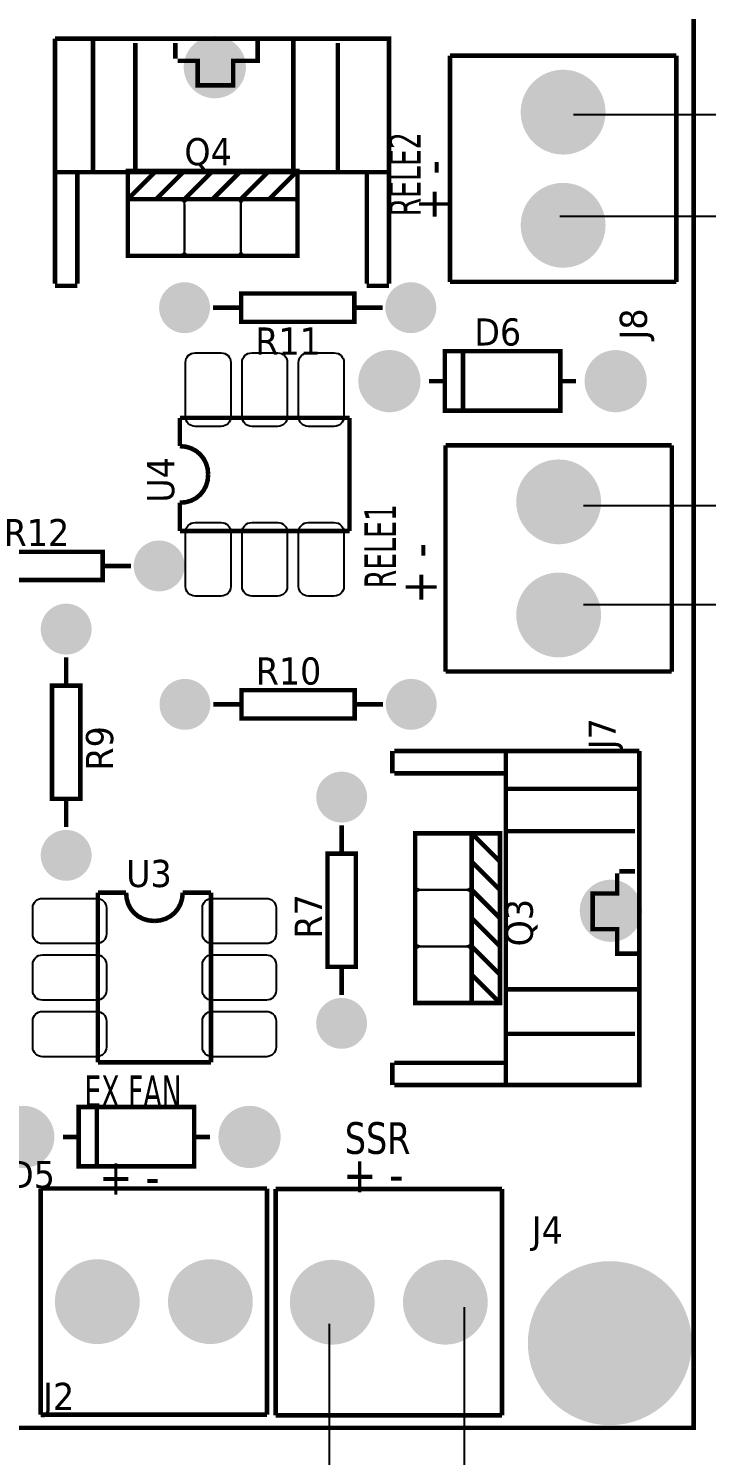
# Model space of a CAD drawing. Header units: millimetres. Extents: x 123.5 to 144.3, y 105.4 to 121.6.
# Drawn here: x 131.907 to 133.705, y 109.241 to 113.025 of the extents above; entities that cross this region are included whole.
import ezdxf

# ---------------------------------------------------------------- set-up
doc = ezdxf.new("R2010")
doc.units = ezdxf.units.MM
doc.layers.add('DESC', color=250, linetype='Continuous')
doc.layers.add('WIRES', color=7, linetype='Continuous')
doc.styles.get("Standard").update_dxf_attribs({"font": 'tahoma.ttf'})

# ---------------------------------------------------------------- blocks, each defined once
blk = doc.blocks.new('EPAD')
at = {"const_width": 0.5}
blk.add_lwpolyline([(-0.25, 0, 1), (0.25, 0, 1)], format="xyb", close=True, dxfattribs=at)
blk = doc.blocks.new('TarIncu')
at = {"const_width": 0.008}
for points in [[(128.0244, 112.5934), (132.4049, 112.5934), (132.4049, 116.2458), (128.0244, 116.2458), (128.0244, 112.5934)], [(128.0244, 112.5934), (132.4049, 112.5934), (132.4049, 116.2458), (128.0244, 116.2458), (128.0244, 112.5934)], [(128.0244, 112.5934), (132.4049, 112.5934), (132.4049, 116.2458), (128.0244, 116.2458), (128.0244, 112.5934)], [(131.2758, 115.0494), (131.2758, 114.6164)], [(131.2758, 115.0494), (131.8663, 115.0494), (131.8663, 114.6164)], [(131.2758, 115.0494), (131.2758, 114.6164)], [(131.2758, 115.0494), (131.8663, 115.0494), (131.8663, 114.6164)], [(131.2758, 115.0494), (131.2758, 114.6164)], [(131.2758, 115.0494), (131.8663, 115.0494), (131.8663, 114.6164)], [(131.3427, 115.0455), (131.3427, 114.8172)], [(131.3427, 115.0455), (131.3427, 114.8172)], [(131.3427, 115.0455), (131.3427, 114.8172)], [(131.4175, 115.0416), (131.4175, 114.8132)], [(131.4175, 115.0416), (131.4175, 114.8132)], [(131.4175, 115.0416), (131.4175, 114.8132)], [(131.4884, 115.0416), (131.4884, 115.014)], [(131.4884, 115.0416), (131.4884, 115.014)], [(131.4884, 115.0416), (131.4884, 115.014)], [(131.634, 115.0061), (131.634, 115.0455)], [(131.634, 115.0061), (131.634, 115.0455)], [(131.634, 115.0061), (131.634, 115.0455)], [(131.697, 115.0455), (131.697, 114.8132)], [(131.697, 115.0455), (131.697, 114.8132)], [(131.697, 115.0455), (131.697, 114.8132)], [(131.7758, 115.0416), (131.7758, 114.8132)], [(131.7758, 115.0416), (131.7758, 114.8132)], [(131.7758, 115.0416), (131.7758, 114.8132)], [(131.974, 115.0194), (132.374, 115.0194)], [(131.974, 114.6194), (131.974, 115.0194)], [(131.974, 115.0194), (132.374, 115.0194)], [(131.974, 114.6194), (131.974, 115.0194)], [(131.974, 115.0194), (132.374, 115.0194)], [(131.974, 114.6194), (131.974, 115.0194)], [(132.374, 114.6194), (132.374, 115.0194)], [(132.374, 114.6194), (132.374, 115.0194)], [(132.374, 114.6194), (132.374, 115.0194)], [(131.4923, 115.0101), (131.5277, 115.0101), (131.5277, 114.9668), (131.5907, 114.9668), (131.5907, 115.0061), (131.5907, 115.0101), (131.634, 115.0101)], [(131.4923, 115.0101), (131.5277, 115.0101), (131.5277, 114.9668), (131.5907, 114.9668), (131.5907, 115.0061), (131.5907, 115.0101), (131.634, 115.0101)], [(131.4923, 115.0101), (131.5277, 115.0101), (131.5277, 114.9668), (131.5907, 114.9668), (131.5907, 115.0061), (131.5907, 115.0101), (131.634, 115.0101)], [(131.2758, 114.8132), (131.8624, 114.8132)], [(131.2758, 114.8132), (131.8624, 114.8132)], [(131.2758, 114.8132), (131.8624, 114.8132)], [(131.3151, 114.6164), (131.3151, 114.8132)], [(131.3151, 114.6164), (131.3151, 114.8132)], [(131.3151, 114.6164), (131.3151, 114.8132)], [(131.4043, 114.7655), (131.4043, 114.8155), (131.7043, 114.8155), (131.7043, 114.7655)], [(131.4043, 114.7655), (131.4543, 114.8155)], [(131.4043, 114.7655), (131.4043, 114.8155), (131.7043, 114.8155), (131.7043, 114.7655)], [(131.4043, 114.7655), (131.4543, 114.8155)], [(131.4043, 114.7655), (131.4043, 114.8155), (131.7043, 114.8155), (131.7043, 114.7655)], [(131.4043, 114.7655), (131.4543, 114.8155)], [(131.4543, 114.7655), (131.5043, 114.8155)], [(131.4543, 114.7655), (131.5043, 114.8155)], [(131.4543, 114.7655), (131.5043, 114.8155)], [(131.5043, 114.7655), (131.5543, 114.8155)], [(131.5043, 114.7655), (131.5543, 114.8155)], [(131.5043, 114.7655), (131.5543, 114.8155)], [(131.5543, 114.7655), (131.6043, 114.8155)], [(131.5543, 114.7655), (131.6043, 114.8155)], [(131.5543, 114.7655), (131.6043, 114.8155)], [(131.6043, 114.7655), (131.6543, 114.8155)], [(131.6043, 114.7655), (131.6543, 114.8155)], [(131.6043, 114.7655), (131.6543, 114.8155)], [(131.6543, 114.7655), (131.7043, 114.8155)], [(131.6543, 114.7655), (131.7043, 114.8155)], [(131.6543, 114.7655), (131.7043, 114.8155)], [(131.8269, 114.6164), (131.8269, 114.8132)], [(131.8269, 114.6164), (131.8269, 114.8132)], [(131.8269, 114.6164), (131.8269, 114.8132)], [(131.4043, 114.6655), (131.7043, 114.6655), (131.7043, 114.7655), (131.4043, 114.7655), (131.4043, 114.6655)], [(131.4043, 114.6655), (131.7043, 114.6655), (131.7043, 114.7655), (131.4043, 114.7655), (131.4043, 114.6655)], [(131.4043, 114.6655), (131.7043, 114.6655), (131.7043, 114.7655), (131.4043, 114.7655), (131.4043, 114.6655)], [(131.2758, 114.6124), (131.3151, 114.6124)], [(131.2758, 114.6124), (131.3151, 114.6124)], [(131.2758, 114.6124), (131.3151, 114.6124)], [(131.8269, 114.6124), (131.8663, 114.6124)], [(131.8269, 114.6124), (131.8663, 114.6124)], [(131.8269, 114.6124), (131.8663, 114.6124)], [(131.974, 114.6194), (132.374, 114.6194)], [(131.974, 114.6194), (132.374, 114.6194)], [(131.974, 114.6194), (132.374, 114.6194)], [(131.6047, 114.5487), (131.8047, 114.5487), (131.8047, 114.5987), (131.6047, 114.5987), (131.6047, 114.5487)], [(131.6047, 114.5487), (131.8047, 114.5487), (131.8047, 114.5987), (131.6047, 114.5987), (131.6047, 114.5487)], [(131.6047, 114.5487), (131.8047, 114.5487), (131.8047, 114.5987), (131.6047, 114.5987), (131.6047, 114.5487)], [(131.6047, 114.5737), (131.5547, 114.5737)], [(131.6047, 114.5737), (131.5547, 114.5737)], [(131.6047, 114.5737), (131.5547, 114.5737)], [(131.8547, 114.5737), (131.8047, 114.5737)], [(131.8547, 114.5737), (131.8047, 114.5737)], [(131.8547, 114.5737), (131.8047, 114.5737)], [(131.9649, 114.3918), (132.1689, 114.3918), (132.1689, 114.4968), (131.9649, 114.4968), (131.9649, 114.3918)], [(131.9649, 114.3918), (132.1689, 114.3918), (132.1689, 114.4968), (131.9649, 114.4968), (131.9649, 114.3918)], [(131.9649, 114.3918), (132.1689, 114.3918), (132.1689, 114.4968), (131.9649, 114.4968), (131.9649, 114.3918)], [(131.9969, 114.4958), (131.9969, 114.3928)], [(131.9969, 114.4958), (131.9969, 114.3928)], [(131.9969, 114.4958), (131.9969, 114.3928)], [(131.9369, 114.4438), (131.9649, 114.4438)], [(131.9369, 114.4438), (131.9649, 114.4438)], [(131.9369, 114.4438), (131.9649, 114.4438)], [(132.1689, 114.4438), (132.1969, 114.4438)], [(132.1689, 114.4438), (132.1969, 114.4438)], [(132.1689, 114.4438), (132.1969, 114.4438)], [(131.4964, 114.3289), (131.4964, 114.3789)], [(131.4964, 114.3789), (131.7964, 114.3789)], [(131.4964, 114.3289), (131.4964, 114.3789)], [(131.4964, 114.3789), (131.7964, 114.3789)], [(131.4964, 114.3289), (131.4964, 114.3789)], [(131.4964, 114.3789), (131.7964, 114.3789)], [(131.7964, 114.1789), (131.7964, 114.3789)], [(131.7964, 114.1789), (131.7964, 114.3789)], [(131.7964, 114.1789), (131.7964, 114.3789)], [(131.9661, 114.3304), (132.3661, 114.3304)], [(131.9661, 113.9304), (131.9661, 114.3304)], [(131.9661, 114.3304), (132.3661, 114.3304)], [(131.9661, 113.9304), (131.9661, 114.3304)], [(131.9661, 114.3304), (132.3661, 114.3304)], [(131.9661, 113.9304), (131.9661, 114.3304)], [(132.3661, 113.9304), (132.3661, 114.3304)], [(132.3661, 113.9304), (132.3661, 114.3304)], [(132.3661, 113.9304), (132.3661, 114.3304)], [(131.5464, 114.2789), (131.5455, 114.2891), (131.5427, 114.2985), (131.5382, 114.307), (131.5323, 114.3144), (131.525, 114.3204), (131.5165, 114.325), (131.5069, 114.3279), (131.4964, 114.3289)], [(131.5464, 114.2789), (131.5455, 114.2891), (131.5427, 114.2985), (131.5382, 114.307), (131.5323, 114.3144), (131.525, 114.3204), (131.5165, 114.325), (131.5069, 114.3279), (131.4964, 114.3289)], [(131.5464, 114.2789), (131.5455, 114.2891), (131.5427, 114.2985), (131.5382, 114.307), (131.5323, 114.3144), (131.525, 114.3204), (131.5165, 114.325), (131.5069, 114.3279), (131.4964, 114.3289)], [(131.5464, 114.2789), (131.5455, 114.2684), (131.5427, 114.2588), (131.5382, 114.2503), (131.5323, 114.243), (131.525, 114.237), (131.5165, 114.2326), (131.5069, 114.2298), (131.4964, 114.2289)], [(131.5464, 114.2789), (131.5455, 114.2684), (131.5427, 114.2588), (131.5382, 114.2503), (131.5323, 114.243), (131.525, 114.237), (131.5165, 114.2326), (131.5069, 114.2298), (131.4964, 114.2289)], [(131.5464, 114.2789), (131.5455, 114.2684), (131.5427, 114.2588), (131.5382, 114.2503), (131.5323, 114.243), (131.525, 114.237), (131.5165, 114.2326), (131.5069, 114.2298), (131.4964, 114.2289)], [(131.4964, 114.1789), (131.4964, 114.2289)], [(131.4964, 114.1789), (131.4964, 114.2289)], [(131.4964, 114.1789), (131.4964, 114.2289)], [(131.4964, 114.1789), (131.7964, 114.1789)], [(131.4964, 114.1789), (131.7964, 114.1789)], [(131.4964, 114.1789), (131.7964, 114.1789)], [(131.1598, 114.0921), (131.3598, 114.0921), (131.3598, 114.1421), (131.1598, 114.1421), (131.1598, 114.0921)], [(131.1598, 114.0921), (131.3598, 114.0921), (131.3598, 114.1421), (131.1598, 114.1421), (131.1598, 114.0921)], [(131.1598, 114.0921), (131.3598, 114.0921), (131.3598, 114.1421), (131.1598, 114.1421), (131.1598, 114.0921)], [(131.3598, 114.1171), (131.4098, 114.1171)], [(131.3598, 114.1171), (131.4098, 114.1171)], [(131.3598, 114.1171), (131.4098, 114.1171)], [(131.2954, 113.9554), (131.2954, 113.9054)], [(131.2954, 113.9554), (131.2954, 113.9054)], [(131.2954, 113.9554), (131.2954, 113.9054)], [(131.9661, 113.9304), (132.3661, 113.9304)], [(131.9661, 113.9304), (132.3661, 113.9304)], [(131.9661, 113.9304), (132.3661, 113.9304)], [(131.2704, 113.7054), (131.3204, 113.7054), (131.3204, 113.9054), (131.2704, 113.9054), (131.2704, 113.7054)], [(131.2704, 113.7054), (131.3204, 113.7054), (131.3204, 113.9054), (131.2704, 113.9054), (131.2704, 113.7054)], [(131.2704, 113.7054), (131.3204, 113.7054), (131.3204, 113.9054), (131.2704, 113.9054), (131.2704, 113.7054)], [(131.6054, 113.8474), (131.8054, 113.8474), (131.8054, 113.8974), (131.6054, 113.8974), (131.6054, 113.8474)], [(131.6054, 113.8474), (131.8054, 113.8474), (131.8054, 113.8974), (131.6054, 113.8974), (131.6054, 113.8474)], [(131.6054, 113.8474), (131.8054, 113.8474), (131.8054, 113.8974), (131.6054, 113.8974), (131.6054, 113.8474)], [(131.5554, 113.8724), (131.6054, 113.8724)], [(131.5554, 113.8724), (131.6054, 113.8724)], [(131.5554, 113.8724), (131.6054, 113.8724)], [(131.8054, 113.8724), (131.8554, 113.8724)], [(131.8054, 113.8724), (131.8554, 113.8724)], [(131.8054, 113.8724), (131.8554, 113.8724)], [(131.8719, 113.7899), (131.8719, 113.7505)], [(131.8719, 113.7899), (131.8719, 113.7505)], [(131.8719, 113.7899), (131.8719, 113.7505)], [(132.3089, 113.7899), (131.8758, 113.7899)], [(132.3089, 113.7899), (132.3089, 113.1993), (131.8758, 113.1993)], [(132.3089, 113.7899), (131.8758, 113.7899)], [(132.3089, 113.7899), (132.3089, 113.1993), (131.8758, 113.1993)], [(132.3089, 113.7899), (131.8758, 113.7899)], [(132.3089, 113.7899), (132.3089, 113.1993), (131.8758, 113.1993)], [(132.0726, 113.7899), (132.0726, 113.2033)], [(132.0726, 113.7899), (132.0726, 113.2033)], [(132.0726, 113.7899), (132.0726, 113.2033)], [(131.8758, 113.7505), (132.0726, 113.7505)], [(131.8758, 113.7505), (132.0726, 113.7505)], [(131.8758, 113.7505), (132.0726, 113.7505)], [(131.2954, 113.7054), (131.2954, 113.6554)], [(131.2954, 113.7054), (131.2954, 113.6554)], [(131.2954, 113.7054), (131.2954, 113.6554)], [(132.3049, 113.723), (132.0766, 113.723)], [(132.3049, 113.723), (132.0766, 113.723)], [(132.3049, 113.723), (132.0766, 113.723)], [(131.7824, 113.6084), (131.7824, 113.6584)], [(131.7824, 113.6084), (131.7824, 113.6584)], [(131.7824, 113.6084), (131.7824, 113.6584)], [(132.301, 113.6482), (132.0726, 113.6482)], [(132.301, 113.6482), (132.0726, 113.6482)], [(132.301, 113.6482), (132.0726, 113.6482)], [(131.9124, 113.3444), (132.0124, 113.3444), (132.0124, 113.6444), (131.9124, 113.6444), (131.9124, 113.3444)], [(131.9124, 113.3444), (132.0124, 113.3444), (132.0124, 113.6444), (131.9124, 113.6444), (131.9124, 113.3444)], [(131.9124, 113.3444), (132.0124, 113.3444), (132.0124, 113.6444), (131.9124, 113.6444), (131.9124, 113.3444)], [(132.0124, 113.6444), (132.0624, 113.6444), (132.0624, 113.3444), (132.0124, 113.3444)], [(132.0124, 113.6444), (132.0624, 113.5944)], [(132.0124, 113.6444), (132.0624, 113.6444), (132.0624, 113.3444), (132.0124, 113.3444)], [(132.0124, 113.6444), (132.0624, 113.5944)], [(132.0124, 113.6444), (132.0624, 113.6444), (132.0624, 113.3444), (132.0124, 113.3444)], [(132.0124, 113.6444), (132.0624, 113.5944)], [(131.7574, 113.4084), (131.8074, 113.4084), (131.8074, 113.6084), (131.7574, 113.6084), (131.7574, 113.4084)], [(131.7574, 113.4084), (131.8074, 113.4084), (131.8074, 113.6084), (131.7574, 113.6084), (131.7574, 113.4084)], [(131.7574, 113.4084), (131.8074, 113.4084), (131.8074, 113.6084), (131.7574, 113.6084), (131.7574, 113.4084)], [(132.0124, 113.5944), (132.0624, 113.5444)], [(132.0124, 113.5944), (132.0624, 113.5444)], [(132.0124, 113.5944), (132.0624, 113.5444)], [(132.2695, 113.5734), (132.2695, 113.5379), (132.2262, 113.5379), (132.2262, 113.4749), (132.2656, 113.4749), (132.2695, 113.4749), (132.2695, 113.4316)], [(132.2695, 113.5734), (132.2695, 113.5379), (132.2262, 113.5379), (132.2262, 113.4749), (132.2656, 113.4749), (132.2695, 113.4749), (132.2695, 113.4316)], [(132.2695, 113.5734), (132.2695, 113.5379), (132.2262, 113.5379), (132.2262, 113.4749), (132.2656, 113.4749), (132.2695, 113.4749), (132.2695, 113.4316)], [(132.301, 113.5773), (132.2734, 113.5773)], [(132.301, 113.5773), (132.2734, 113.5773)], [(132.301, 113.5773), (132.2734, 113.5773)], [(131.3514, 113.5394), (131.4014, 113.5394)], [(131.3514, 113.5394), (131.3514, 113.2394)], [(131.3514, 113.5394), (131.4014, 113.5394)], [(131.3514, 113.5394), (131.3514, 113.2394)], [(131.3514, 113.5394), (131.4014, 113.5394)], [(131.3514, 113.5394), (131.3514, 113.2394)], [(131.4514, 113.4894), (131.4409, 113.4904), (131.4313, 113.4932), (131.4228, 113.4976), (131.4155, 113.5036), (131.4095, 113.5109), (131.4051, 113.5194), (131.4023, 113.529), (131.4014, 113.5394)], [(131.4514, 113.4894), (131.4409, 113.4904), (131.4313, 113.4932), (131.4228, 113.4976), (131.4155, 113.5036), (131.4095, 113.5109), (131.4051, 113.5194), (131.4023, 113.529), (131.4014, 113.5394)], [(131.4514, 113.4894), (131.4409, 113.4904), (131.4313, 113.4932), (131.4228, 113.4976), (131.4155, 113.5036), (131.4095, 113.5109), (131.4051, 113.5194), (131.4023, 113.529), (131.4014, 113.5394)], [(131.4514, 113.4894), (131.4616, 113.4904), (131.471, 113.4932), (131.4795, 113.4976), (131.4869, 113.5036), (131.4929, 113.5109), (131.4975, 113.5194), (131.5004, 113.529), (131.5014, 113.5394)], [(131.4514, 113.4894), (131.4616, 113.4904), (131.471, 113.4932), (131.4795, 113.4976), (131.4869, 113.5036), (131.4929, 113.5109), (131.4975, 113.5194), (131.5004, 113.529), (131.5014, 113.5394)], [(131.4514, 113.4894), (131.4616, 113.4904), (131.471, 113.4932), (131.4795, 113.4976), (131.4869, 113.5036), (131.4929, 113.5109), (131.4975, 113.5194), (131.5004, 113.529), (131.5014, 113.5394)], [(131.5014, 113.5394), (131.5514, 113.5394)], [(131.5014, 113.5394), (131.5514, 113.5394)], [(131.5014, 113.5394), (131.5514, 113.5394)], [(131.5514, 113.5394), (131.5514, 113.2394)], [(131.5514, 113.5394), (131.5514, 113.2394)], [(131.5514, 113.5394), (131.5514, 113.2394)], [(132.0124, 113.5444), (132.0624, 113.4944)], [(132.0124, 113.5444), (132.0624, 113.4944)], [(132.0124, 113.5444), (132.0624, 113.4944)], [(132.0124, 113.4944), (132.0624, 113.4444)], [(132.0124, 113.4944), (132.0624, 113.4444)], [(132.0124, 113.4944), (132.0624, 113.4444)], [(132.0124, 113.4444), (132.0624, 113.3944)], [(132.0124, 113.4444), (132.0624, 113.3944)], [(132.0124, 113.4444), (132.0624, 113.3944)], [(132.2656, 113.4316), (132.3049, 113.4316)], [(132.2656, 113.4316), (132.3049, 113.4316)], [(132.2656, 113.4316), (132.3049, 113.4316)], [(131.7824, 113.3584), (131.7824, 113.4084)], [(131.7824, 113.3584), (131.7824, 113.4084)], [(131.7824, 113.3584), (131.7824, 113.4084)], [(132.0124, 113.3944), (132.0624, 113.3444)], [(132.0124, 113.3944), (132.0624, 113.3444)], [(132.0124, 113.3944), (132.0624, 113.3444)], [(132.3049, 113.3686), (132.0726, 113.3686)], [(132.3049, 113.3686), (132.0726, 113.3686)], [(132.3049, 113.3686), (132.0726, 113.3686)], [(132.301, 113.2899), (132.0726, 113.2899)], [(132.301, 113.2899), (132.0726, 113.2899)], [(132.301, 113.2899), (132.0726, 113.2899)], [(131.3514, 113.2394), (131.5514, 113.2394)], [(131.3514, 113.2394), (131.5514, 113.2394)], [(131.3514, 113.2394), (131.5514, 113.2394)], [(131.8719, 113.2387), (131.8719, 113.1993)], [(131.8719, 113.2387), (131.8719, 113.1993)], [(131.8719, 113.2387), (131.8719, 113.1993)], [(131.8758, 113.2387), (132.0726, 113.2387)], [(131.8758, 113.2387), (132.0726, 113.2387)], [(131.8758, 113.2387), (132.0726, 113.2387)], [(131.3176, 113.0556), (131.5216, 113.0556), (131.5216, 113.1606), (131.3176, 113.1606), (131.3176, 113.0556)], [(131.3176, 113.0556), (131.5216, 113.0556), (131.5216, 113.1606), (131.3176, 113.1606), (131.3176, 113.0556)], [(131.3176, 113.0556), (131.5216, 113.0556), (131.5216, 113.1606), (131.3176, 113.1606), (131.3176, 113.0556)], [(131.3496, 113.1596), (131.3496, 113.0566)], [(131.3496, 113.1596), (131.3496, 113.0566)], [(131.3496, 113.1596), (131.3496, 113.0566)], [(131.2896, 113.1076), (131.3176, 113.1076)], [(131.2896, 113.1076), (131.3176, 113.1076)], [(131.2896, 113.1076), (131.3176, 113.1076)], [(131.5216, 113.1076), (131.5496, 113.1076)], [(131.5216, 113.1076), (131.5496, 113.1076)], [(131.5216, 113.1076), (131.5496, 113.1076)], [(131.2504, 113.0164), (131.2504, 112.6164)], [(131.2504, 113.0164), (131.6504, 113.0164)], [(131.2504, 113.0164), (131.2504, 112.6164)], [(131.2504, 113.0164), (131.6504, 113.0164)], [(131.2504, 113.0164), (131.2504, 112.6164)], [(131.2504, 113.0164), (131.6504, 113.0164)], [(131.6504, 113.0164), (131.6504, 112.6164)], [(131.6504, 113.0164), (131.6504, 112.6164)], [(131.6504, 113.0164), (131.6504, 112.6164)], [(131.6658, 113.0154), (131.6658, 112.6154)], [(131.6658, 113.0154), (132.0658, 113.0154)], [(131.6658, 113.0154), (131.6658, 112.6154)], [(131.6658, 113.0154), (132.0658, 113.0154)], [(131.6658, 113.0154), (131.6658, 112.6154)], [(131.6658, 113.0154), (132.0658, 113.0154)], [(132.0658, 113.0154), (132.0658, 112.6154)], [(132.0658, 113.0154), (132.0658, 112.6154)], [(132.0658, 113.0154), (132.0658, 112.6154)], [(131.2504, 112.6164), (131.6504, 112.6164)], [(131.2504, 112.6164), (131.6504, 112.6164)], [(131.2504, 112.6164), (131.6504, 112.6164)], [(131.6658, 112.6154), (132.0658, 112.6154)], [(131.6658, 112.6154), (132.0658, 112.6154)], [(131.6658, 112.6154), (132.0658, 112.6154)]]:
    blk.add_lwpolyline(points, dxfattribs=at)
for points in [[(131.4143, 114.7655), (131.4943, 114.7655), (131.4953, 114.7654), (131.4963, 114.7653), (131.4973, 114.765), (131.4982, 114.7647), (131.4991, 114.7643), (131.4999, 114.7638), (131.5007, 114.7632), (131.5014, 114.7626), (131.502, 114.7619), (131.5026, 114.7611), (131.5031, 114.7603), (131.5035, 114.7594), (131.5038, 114.7585), (131.5041, 114.7575), (131.5042, 114.7565), (131.5043, 114.7555), (131.5043, 114.6755), (131.5042, 114.6744), (131.5041, 114.6734), (131.5038, 114.6725), (131.5035, 114.6715), (131.5031, 114.6707), (131.5026, 114.6698), (131.502, 114.6691), (131.5014, 114.6684), (131.5007, 114.6677), (131.4999, 114.6672), (131.4991, 114.6667), (131.4982, 114.6662), (131.4973, 114.6659), (131.4963, 114.6657), (131.4953, 114.6655), (131.4943, 114.6655), (131.4143, 114.6655), (131.4132, 114.6655), (131.4122, 114.6657), (131.4113, 114.6659), (131.4104, 114.6662), (131.4095, 114.6667), (131.4087, 114.6672), (131.4079, 114.6677), (131.4072, 114.6684), (131.4065, 114.6691), (131.406, 114.6698), (131.4055, 114.6707), (131.4051, 114.6715), (131.4047, 114.6725), (131.4045, 114.6734), (131.4043, 114.6744), (131.4043, 114.6755), (131.4043, 114.7555), (131.4043, 114.7565), (131.4045, 114.7575), (131.4047, 114.7585), (131.4051, 114.7594), (131.4055, 114.7603), (131.406, 114.7611), (131.4065, 114.7619), (131.4072, 114.7626), (131.4079, 114.7632), (131.4087, 114.7638), (131.4095, 114.7643), (131.4104, 114.7647), (131.4113, 114.765), (131.4122, 114.7653), (131.4132, 114.7654), (131.4143, 114.7655)], [(131.5143, 114.7655), (131.5943, 114.7655), (131.5953, 114.7654), (131.5963, 114.7653), (131.5973, 114.765), (131.5982, 114.7647), (131.5991, 114.7643), (131.5999, 114.7638), (131.6007, 114.7632), (131.6014, 114.7626), (131.602, 114.7619), (131.6026, 114.7611), (131.6031, 114.7603), (131.6035, 114.7594), (131.6038, 114.7585), (131.6041, 114.7575), (131.6042, 114.7565), (131.6043, 114.7555), (131.6043, 114.6755), (131.6042, 114.6744), (131.6041, 114.6734), (131.6038, 114.6725), (131.6035, 114.6715), (131.6031, 114.6707), (131.6026, 114.6698), (131.602, 114.6691), (131.6014, 114.6684), (131.6007, 114.6677), (131.5999, 114.6672), (131.5991, 114.6667), (131.5982, 114.6662), (131.5973, 114.6659), (131.5963, 114.6657), (131.5953, 114.6655), (131.5943, 114.6655), (131.5143, 114.6655), (131.5132, 114.6655), (131.5122, 114.6657), (131.5113, 114.6659), (131.5104, 114.6662), (131.5095, 114.6667), (131.5087, 114.6672), (131.5079, 114.6677), (131.5072, 114.6684), (131.5065, 114.6691), (131.506, 114.6698), (131.5055, 114.6707), (131.5051, 114.6715), (131.5047, 114.6725), (131.5045, 114.6734), (131.5043, 114.6744), (131.5043, 114.6755), (131.5043, 114.7555), (131.5043, 114.7565), (131.5045, 114.7575), (131.5047, 114.7585), (131.5051, 114.7594), (131.5055, 114.7603), (131.506, 114.7611), (131.5065, 114.7619), (131.5072, 114.7626), (131.5079, 114.7632), (131.5087, 114.7638), (131.5095, 114.7643), (131.5104, 114.7647), (131.5113, 114.765), (131.5122, 114.7653), (131.5132, 114.7654), (131.5143, 114.7655)], [(131.6143, 114.7655), (131.6943, 114.7655), (131.6953, 114.7654), (131.6963, 114.7653), (131.6973, 114.765), (131.6982, 114.7647), (131.6991, 114.7643), (131.6999, 114.7638), (131.7007, 114.7632), (131.7014, 114.7626), (131.702, 114.7619), (131.7026, 114.7611), (131.7031, 114.7603), (131.7035, 114.7594), (131.7038, 114.7585), (131.7041, 114.7575), (131.7042, 114.7565), (131.7043, 114.7555), (131.7043, 114.6755), (131.7042, 114.6744), (131.7041, 114.6734), (131.7038, 114.6725), (131.7035, 114.6715), (131.7031, 114.6707), (131.7026, 114.6698), (131.702, 114.6691), (131.7014, 114.6684), (131.7007, 114.6677), (131.6999, 114.6672), (131.6991, 114.6667), (131.6982, 114.6662), (131.6973, 114.6659), (131.6963, 114.6657), (131.6953, 114.6655), (131.6943, 114.6655), (131.6143, 114.6655), (131.6132, 114.6655), (131.6122, 114.6657), (131.6113, 114.6659), (131.6104, 114.6662), (131.6095, 114.6667), (131.6087, 114.6672), (131.6079, 114.6677), (131.6072, 114.6684), (131.6065, 114.6691), (131.606, 114.6698), (131.6055, 114.6707), (131.6051, 114.6715), (131.6047, 114.6725), (131.6045, 114.6734), (131.6043, 114.6744), (131.6043, 114.6755), (131.6043, 114.7555), (131.6043, 114.7565), (131.6045, 114.7575), (131.6047, 114.7585), (131.6051, 114.7594), (131.6055, 114.7603), (131.606, 114.7611), (131.6065, 114.7619), (131.6072, 114.7626), (131.6079, 114.7632), (131.6087, 114.7638), (131.6095, 114.7643), (131.6104, 114.7647), (131.6113, 114.765), (131.6122, 114.7653), (131.6132, 114.7654), (131.6143, 114.7655)], [(131.5234, 114.4939), (131.5694, 114.4939), (131.5729, 114.4935), (131.5761, 114.4926), (131.579, 114.491), (131.5815, 114.4889), (131.5836, 114.4864), (131.5851, 114.4836), (131.5861, 114.4803), (131.5864, 114.4769), (131.5864, 114.3809), (131.5861, 114.3774), (131.5851, 114.3742), (131.5836, 114.3713), (131.5815, 114.3688), (131.579, 114.3667), (131.5761, 114.3652), (131.5729, 114.3642), (131.5694, 114.3639), (131.5234, 114.3639), (131.5199, 114.3642), (131.5167, 114.3652), (131.5138, 114.3667), (131.5113, 114.3688), (131.5093, 114.3713), (131.5077, 114.3742), (131.5068, 114.3774), (131.5064, 114.3809), (131.5064, 114.4769), (131.5068, 114.4803), (131.5077, 114.4836), (131.5093, 114.4864), (131.5113, 114.4889), (131.5138, 114.491), (131.5167, 114.4926), (131.5199, 114.4935), (131.5234, 114.4939)], [(131.6234, 114.4939), (131.6694, 114.4939), (131.6729, 114.4935), (131.6761, 114.4926), (131.679, 114.491), (131.6815, 114.4889), (131.6836, 114.4864), (131.6851, 114.4836), (131.6861, 114.4803), (131.6864, 114.4769), (131.6864, 114.3809), (131.6861, 114.3774), (131.6851, 114.3742), (131.6836, 114.3713), (131.6815, 114.3688), (131.679, 114.3667), (131.6761, 114.3652), (131.6729, 114.3642), (131.6694, 114.3639), (131.6234, 114.3639), (131.6199, 114.3642), (131.6167, 114.3652), (131.6138, 114.3667), (131.6113, 114.3688), (131.6093, 114.3713), (131.6077, 114.3742), (131.6068, 114.3774), (131.6064, 114.3809), (131.6064, 114.4769), (131.6068, 114.4803), (131.6077, 114.4836), (131.6093, 114.4864), (131.6113, 114.4889), (131.6138, 114.491), (131.6167, 114.4926), (131.6199, 114.4935), (131.6234, 114.4939)], [(131.7234, 114.4939), (131.7694, 114.4939), (131.7729, 114.4935), (131.7761, 114.4926), (131.779, 114.491), (131.7815, 114.4889), (131.7836, 114.4864), (131.7851, 114.4836), (131.7861, 114.4803), (131.7864, 114.4769), (131.7864, 114.3809), (131.7861, 114.3774), (131.7851, 114.3742), (131.7836, 114.3713), (131.7815, 114.3688), (131.779, 114.3667), (131.7761, 114.3652), (131.7729, 114.3642), (131.7694, 114.3639), (131.7234, 114.3639), (131.7199, 114.3642), (131.7167, 114.3652), (131.7138, 114.3667), (131.7113, 114.3688), (131.7093, 114.3713), (131.7077, 114.3742), (131.7068, 114.3774), (131.7064, 114.3809), (131.7064, 114.4769), (131.7068, 114.4803), (131.7077, 114.4836), (131.7093, 114.4864), (131.7113, 114.4889), (131.7138, 114.491), (131.7167, 114.4926), (131.7199, 114.4935), (131.7234, 114.4939)], [(131.5234, 114.1939), (131.5694, 114.1939), (131.5729, 114.1935), (131.5761, 114.1926), (131.579, 114.191), (131.5815, 114.1889), (131.5836, 114.1864), (131.5851, 114.1836), (131.5861, 114.1803), (131.5864, 114.1769), (131.5864, 114.0809), (131.5861, 114.0774), (131.5851, 114.0742), (131.5836, 114.0713), (131.5815, 114.0688), (131.579, 114.0667), (131.5761, 114.0652), (131.5729, 114.0642), (131.5694, 114.0639), (131.5234, 114.0639), (131.5199, 114.0642), (131.5167, 114.0652), (131.5138, 114.0667), (131.5113, 114.0688), (131.5093, 114.0713), (131.5077, 114.0742), (131.5068, 114.0774), (131.5064, 114.0809), (131.5064, 114.1769), (131.5068, 114.1803), (131.5077, 114.1836), (131.5093, 114.1864), (131.5113, 114.1889), (131.5138, 114.191), (131.5167, 114.1926), (131.5199, 114.1935), (131.5234, 114.1939)], [(131.6234, 114.1939), (131.6694, 114.1939), (131.6729, 114.1935), (131.6761, 114.1926), (131.679, 114.191), (131.6815, 114.1889), (131.6836, 114.1864), (131.6851, 114.1836), (131.6861, 114.1803), (131.6864, 114.1769), (131.6864, 114.0809), (131.6861, 114.0774), (131.6851, 114.0742), (131.6836, 114.0713), (131.6815, 114.0688), (131.679, 114.0667), (131.6761, 114.0652), (131.6729, 114.0642), (131.6694, 114.0639), (131.6234, 114.0639), (131.6199, 114.0642), (131.6167, 114.0652), (131.6138, 114.0667), (131.6113, 114.0688), (131.6093, 114.0713), (131.6077, 114.0742), (131.6068, 114.0774), (131.6064, 114.0809), (131.6064, 114.1769), (131.6068, 114.1803), (131.6077, 114.1836), (131.6093, 114.1864), (131.6113, 114.1889), (131.6138, 114.191), (131.6167, 114.1926), (131.6199, 114.1935), (131.6234, 114.1939)], [(131.7234, 114.1939), (131.7694, 114.1939), (131.7729, 114.1935), (131.7761, 114.1926), (131.779, 114.191), (131.7815, 114.1889), (131.7836, 114.1864), (131.7851, 114.1836), (131.7861, 114.1803), (131.7864, 114.1769), (131.7864, 114.0809), (131.7861, 114.0774), (131.7851, 114.0742), (131.7836, 114.0713), (131.7815, 114.0688), (131.779, 114.0667), (131.7761, 114.0652), (131.7729, 114.0642), (131.7694, 114.0639), (131.7234, 114.0639), (131.7199, 114.0642), (131.7167, 114.0652), (131.7138, 114.0667), (131.7113, 114.0688), (131.7093, 114.0713), (131.7077, 114.0742), (131.7068, 114.0774), (131.7064, 114.0809), (131.7064, 114.1769), (131.7068, 114.1803), (131.7077, 114.1836), (131.7093, 114.1864), (131.7113, 114.1889), (131.7138, 114.191), (131.7167, 114.1926), (131.7199, 114.1935), (131.7234, 114.1939)], [(132.0124, 113.6344), (132.0124, 113.5544), (132.0123, 113.5534), (132.0122, 113.5524), (132.0119, 113.5514), (132.0116, 113.5505), (132.0112, 113.5496), (132.0107, 113.5488), (132.0101, 113.548), (132.0095, 113.5473), (132.0088, 113.5467), (132.008, 113.5461), (132.0072, 113.5456), (132.0063, 113.5452), (132.0054, 113.5449), (132.0044, 113.5446), (132.0034, 113.5445), (132.0024, 113.5444), (131.9224, 113.5444), (131.9213, 113.5445), (131.9203, 113.5446), (131.9194, 113.5449), (131.9184, 113.5452), (131.9176, 113.5456), (131.9167, 113.5461), (131.916, 113.5467), (131.9153, 113.5473), (131.9146, 113.548), (131.914, 113.5488), (131.9136, 113.5496), (131.9131, 113.5505), (131.9128, 113.5514), (131.9126, 113.5524), (131.9124, 113.5534), (131.9124, 113.5544), (131.9124, 113.6344), (131.9124, 113.6355), (131.9126, 113.6365), (131.9128, 113.6374), (131.9131, 113.6384), (131.9136, 113.6392), (131.914, 113.6401), (131.9146, 113.6408), (131.9153, 113.6415), (131.916, 113.6422), (131.9167, 113.6427), (131.9176, 113.6432), (131.9184, 113.6437), (131.9194, 113.644), (131.9203, 113.6442), (131.9213, 113.6444), (131.9224, 113.6444), (132.0024, 113.6444), (132.0034, 113.6444), (132.0044, 113.6442), (132.0054, 113.644), (132.0063, 113.6437), (132.0072, 113.6432), (132.008, 113.6427), (132.0088, 113.6422), (132.0095, 113.6415), (132.0101, 113.6408), (132.0107, 113.6401), (132.0112, 113.6392), (132.0116, 113.6384), (132.0119, 113.6374), (132.0122, 113.6365), (132.0123, 113.6355), (132.0124, 113.6344)], [(131.3664, 113.5124), (131.3664, 113.4664), (131.366, 113.463), (131.3651, 113.4597), (131.3635, 113.4568), (131.3615, 113.4543), (131.3589, 113.4523), (131.3561, 113.4507), (131.3528, 113.4498), (131.3494, 113.4494), (131.2534, 113.4494), (131.2499, 113.4498), (131.2467, 113.4507), (131.2438, 113.4523), (131.2413, 113.4543), (131.2392, 113.4568), (131.2377, 113.4597), (131.2367, 113.463), (131.2364, 113.4664), (131.2364, 113.5124), (131.2367, 113.5159), (131.2377, 113.5191), (131.2392, 113.522), (131.2413, 113.5245), (131.2438, 113.5266), (131.2467, 113.5281), (131.2499, 113.5291), (131.2534, 113.5294), (131.3494, 113.5294), (131.3528, 113.5291), (131.3561, 113.5281), (131.3589, 113.5266), (131.3615, 113.5245), (131.3635, 113.522), (131.3651, 113.5191), (131.366, 113.5159), (131.3664, 113.5124)], [(131.6664, 113.5124), (131.6664, 113.4664), (131.666, 113.463), (131.6651, 113.4597), (131.6635, 113.4568), (131.6615, 113.4543), (131.6589, 113.4523), (131.6561, 113.4507), (131.6528, 113.4498), (131.6494, 113.4494), (131.5534, 113.4494), (131.5499, 113.4498), (131.5467, 113.4507), (131.5438, 113.4523), (131.5413, 113.4543), (131.5392, 113.4568), (131.5377, 113.4597), (131.5367, 113.463), (131.5364, 113.4664), (131.5364, 113.5124), (131.5367, 113.5159), (131.5377, 113.5191), (131.5392, 113.522), (131.5413, 113.5245), (131.5438, 113.5266), (131.5467, 113.5281), (131.5499, 113.5291), (131.5534, 113.5294), (131.6494, 113.5294), (131.6528, 113.5291), (131.6561, 113.5281), (131.6589, 113.5266), (131.6615, 113.5245), (131.6635, 113.522), (131.6651, 113.5191), (131.666, 113.5159), (131.6664, 113.5124)], [(132.0124, 113.5344), (132.0124, 113.4544), (132.0123, 113.4534), (132.0122, 113.4524), (132.0119, 113.4514), (132.0116, 113.4505), (132.0112, 113.4496), (132.0107, 113.4488), (132.0101, 113.448), (132.0095, 113.4473), (132.0088, 113.4467), (132.008, 113.4461), (132.0072, 113.4456), (132.0063, 113.4452), (132.0054, 113.4449), (132.0044, 113.4446), (132.0034, 113.4445), (132.0024, 113.4444), (131.9224, 113.4444), (131.9213, 113.4445), (131.9203, 113.4446), (131.9194, 113.4449), (131.9184, 113.4452), (131.9176, 113.4456), (131.9167, 113.4461), (131.916, 113.4467), (131.9153, 113.4473), (131.9146, 113.448), (131.914, 113.4488), (131.9136, 113.4496), (131.9131, 113.4505), (131.9128, 113.4514), (131.9126, 113.4524), (131.9124, 113.4534), (131.9124, 113.4544), (131.9124, 113.5344), (131.9124, 113.5355), (131.9126, 113.5365), (131.9128, 113.5374), (131.9131, 113.5384), (131.9136, 113.5392), (131.914, 113.5401), (131.9146, 113.5408), (131.9153, 113.5415), (131.916, 113.5422), (131.9167, 113.5427), (131.9176, 113.5432), (131.9184, 113.5437), (131.9194, 113.544), (131.9203, 113.5442), (131.9213, 113.5444), (131.9224, 113.5444), (132.0024, 113.5444), (132.0034, 113.5444), (132.0044, 113.5442), (132.0054, 113.544), (132.0063, 113.5437), (132.0072, 113.5432), (132.008, 113.5427), (132.0088, 113.5422), (132.0095, 113.5415), (132.0101, 113.5408), (132.0107, 113.5401), (132.0112, 113.5392), (132.0116, 113.5384), (132.0119, 113.5374), (132.0122, 113.5365), (132.0123, 113.5355), (132.0124, 113.5344)], [(131.3664, 113.4124), (131.3664, 113.3664), (131.366, 113.363), (131.3651, 113.3597), (131.3635, 113.3568), (131.3615, 113.3543), (131.3589, 113.3523), (131.3561, 113.3507), (131.3528, 113.3498), (131.3494, 113.3494), (131.2534, 113.3494), (131.2499, 113.3498), (131.2467, 113.3507), (131.2438, 113.3523), (131.2413, 113.3543), (131.2392, 113.3568), (131.2377, 113.3597), (131.2367, 113.363), (131.2364, 113.3664), (131.2364, 113.4124), (131.2367, 113.4159), (131.2377, 113.4191), (131.2392, 113.422), (131.2413, 113.4245), (131.2438, 113.4266), (131.2467, 113.4281), (131.2499, 113.4291), (131.2534, 113.4294), (131.3494, 113.4294), (131.3528, 113.4291), (131.3561, 113.4281), (131.3589, 113.4266), (131.3615, 113.4245), (131.3635, 113.422), (131.3651, 113.4191), (131.366, 113.4159), (131.3664, 113.4124)], [(131.6664, 113.4124), (131.6664, 113.3664), (131.666, 113.363), (131.6651, 113.3597), (131.6635, 113.3568), (131.6615, 113.3543), (131.6589, 113.3523), (131.6561, 113.3507), (131.6528, 113.3498), (131.6494, 113.3494), (131.5534, 113.3494), (131.5499, 113.3498), (131.5467, 113.3507), (131.5438, 113.3523), (131.5413, 113.3543), (131.5392, 113.3568), (131.5377, 113.3597), (131.5367, 113.363), (131.5364, 113.3664), (131.5364, 113.4124), (131.5367, 113.4159), (131.5377, 113.4191), (131.5392, 113.422), (131.5413, 113.4245), (131.5438, 113.4266), (131.5467, 113.4281), (131.5499, 113.4291), (131.5534, 113.4294), (131.6494, 113.4294), (131.6528, 113.4291), (131.6561, 113.4281), (131.6589, 113.4266), (131.6615, 113.4245), (131.6635, 113.422), (131.6651, 113.4191), (131.666, 113.4159), (131.6664, 113.4124)], [(132.0124, 113.4344), (132.0124, 113.3544), (132.0123, 113.3534), (132.0122, 113.3524), (132.0119, 113.3514), (132.0116, 113.3505), (132.0112, 113.3496), (132.0107, 113.3488), (132.0101, 113.348), (132.0095, 113.3473), (132.0088, 113.3467), (132.008, 113.3461), (132.0072, 113.3456), (132.0063, 113.3452), (132.0054, 113.3449), (132.0044, 113.3446), (132.0034, 113.3445), (132.0024, 113.3444), (131.9224, 113.3444), (131.9213, 113.3445), (131.9203, 113.3446), (131.9194, 113.3449), (131.9184, 113.3452), (131.9176, 113.3456), (131.9167, 113.3461), (131.916, 113.3467), (131.9153, 113.3473), (131.9146, 113.348), (131.914, 113.3488), (131.9136, 113.3496), (131.9131, 113.3505), (131.9128, 113.3514), (131.9126, 113.3524), (131.9124, 113.3534), (131.9124, 113.3544), (131.9124, 113.4344), (131.9124, 113.4355), (131.9126, 113.4365), (131.9128, 113.4374), (131.9131, 113.4384), (131.9136, 113.4392), (131.914, 113.4401), (131.9146, 113.4408), (131.9153, 113.4415), (131.916, 113.4422), (131.9167, 113.4427), (131.9176, 113.4432), (131.9184, 113.4437), (131.9194, 113.444), (131.9203, 113.4442), (131.9213, 113.4444), (131.9224, 113.4444), (132.0024, 113.4444), (132.0034, 113.4444), (132.0044, 113.4442), (132.0054, 113.444), (132.0063, 113.4437), (132.0072, 113.4432), (132.008, 113.4427), (132.0088, 113.4422), (132.0095, 113.4415), (132.0101, 113.4408), (132.0107, 113.4401), (132.0112, 113.4392), (132.0116, 113.4384), (132.0119, 113.4374), (132.0122, 113.4365), (132.0123, 113.4355), (132.0124, 113.4344)], [(131.3664, 113.3124), (131.3664, 113.2664), (131.366, 113.263), (131.3651, 113.2597), (131.3635, 113.2568), (131.3615, 113.2543), (131.3589, 113.2523), (131.3561, 113.2507), (131.3528, 113.2498), (131.3494, 113.2494), (131.2534, 113.2494), (131.2499, 113.2498), (131.2467, 113.2507), (131.2438, 113.2523), (131.2413, 113.2543), (131.2392, 113.2568), (131.2377, 113.2597), (131.2367, 113.263), (131.2364, 113.2664), (131.2364, 113.3124), (131.2367, 113.3159), (131.2377, 113.3191), (131.2392, 113.322), (131.2413, 113.3245), (131.2438, 113.3266), (131.2467, 113.3281), (131.2499, 113.3291), (131.2534, 113.3294), (131.3494, 113.3294), (131.3528, 113.3291), (131.3561, 113.3281), (131.3589, 113.3266), (131.3615, 113.3245), (131.3635, 113.322), (131.3651, 113.3191), (131.366, 113.3159), (131.3664, 113.3124)], [(131.6664, 113.3124), (131.6664, 113.2664), (131.666, 113.263), (131.6651, 113.2597), (131.6635, 113.2568), (131.6615, 113.2543), (131.6589, 113.2523), (131.6561, 113.2507), (131.6528, 113.2498), (131.6494, 113.2494), (131.5534, 113.2494), (131.5499, 113.2498), (131.5467, 113.2507), (131.5438, 113.2523), (131.5413, 113.2543), (131.5392, 113.2568), (131.5377, 113.2597), (131.5367, 113.263), (131.5364, 113.2664), (131.5364, 113.3124), (131.5367, 113.3159), (131.5377, 113.3191), (131.5392, 113.322), (131.5413, 113.3245), (131.5438, 113.3266), (131.5467, 113.3281), (131.5499, 113.3291), (131.5534, 113.3294), (131.6494, 113.3294), (131.6528, 113.3291), (131.6561, 113.3281), (131.6589, 113.3266), (131.6615, 113.3245), (131.6635, 113.322), (131.6651, 113.3191), (131.666, 113.3159), (131.6664, 113.3124)]]:
    blk.add_lwpolyline(points, close=True)
for p, xscale, yscale in [((131.5582, 114.9989), 0.11, 0.11), ((132.174, 114.9194), 0.15, 0.15), ((132.174, 114.7194), 0.15, 0.15), ((131.5047, 114.5737), 0.09, 0.09), ((131.9047, 114.5737), 0.09, 0.09), ((131.8669, 114.4438), 0.11, 0.11), ((132.2669, 114.4438), 0.11, 0.11), ((132.1661, 114.2304), 0.15, 0.15), ((131.4598, 114.1171), 0.09, 0.09), ((132.1661, 114.0304), 0.15, 0.15), ((131.2954, 114.0054), 0.09, 0.09), ((131.5054, 113.8724), 0.09, 0.09), ((131.9054, 113.8724), 0.09, 0.09), ((131.7824, 113.7084), 0.09, 0.09), ((131.2954, 113.6054), 0.09, 0.09), ((132.2584, 113.5074), 0.11, 0.11), ((131.7824, 113.3084), 0.09, 0.09), ((131.2196, 113.1076), 0.11, 0.11), ((131.6196, 113.1076), 0.11, 0.11), ((131.3504, 112.8164), 0.15, 0.15), ((131.5504, 112.8164), 0.15, 0.15), ((131.7658, 112.8154), 0.15, 0.15), ((131.9658, 112.8154), 0.15, 0.15), ((132.2566, 112.743), 0.29, 0.29)]:
    blk.add_blockref('EPAD', p, dxfattribs=dict(xscale=xscale, yscale=yscale))
for s, height, width, p in [('Q4', 0.048, 1.041667, (131.5043, 114.8255)), ('Q4', 0.048, 1.041667, (131.5043, 114.8255)), ('Q4', 0.048, 1.041667, (131.5043, 114.8255)), ('R11', 0.048, 1.041667, (131.6297, 114.4907)), ('R11', 0.048, 1.041667, (131.6297, 114.4907)), ('R11', 0.048, 1.041667, (131.6297, 114.4907)), ('D6', 0.048, 1.041667, (132.0169, 114.5068)), ('D6', 0.048, 1.041667, (132.0169, 114.5068)), ('D6', 0.048, 1.041667, (132.0169, 114.5068)), ('R12', 0.048, 1.041667, (131.1848, 114.1521)), ('R12', 0.048, 1.041667, (131.1848, 114.1521)), ('R12', 0.048, 1.041667, (131.1848, 114.1521)), ('R10', 0.048, 1.041667, (131.6304, 113.9074)), ('R10', 0.048, 1.041667, (131.6304, 113.9074)), ('R10', 0.048, 1.041667, (131.6304, 113.9074)), ('U3', 0.048, 1.041667, (131.4014, 113.5494)), ('U3', 0.048, 1.041667, (131.4014, 113.5494)), ('U3', 0.048, 1.041667, (131.4014, 113.5494)), ('EX FAN', 0.056, 0.714286, (131.3275, 113.1604)), ('EX FAN', 0.056, 0.714286, (131.3275, 113.1604)), ('EX FAN', 0.056, 0.714286, (131.3275, 113.1604)), ('SSR', 0.056, 0.892857, (131.7881, 113.0777)), ('SSR', 0.056, 0.892857, (131.7881, 113.0777)), ('SSR', 0.056, 0.892857, (131.7881, 113.0777)), ('D5', 0.048, 1.041667, (131.1925, 113.0171)), ('D5', 0.048, 1.041667, (131.1925, 113.0171)), ('D5', 0.048, 1.041667, (131.1925, 113.0171)), ('+ -', 0.064, 0.9375, (131.3535, 113.0057)), ('+ -', 0.064, 0.9375, (131.3535, 113.0057)), ('+ -', 0.064, 0.9375, (131.3535, 113.0057)), ('+ -', 0.064, 0.9375, (131.7847, 113.0096)), ('+ -', 0.064, 0.9375, (131.7847, 113.0096)), ('+ -', 0.064, 0.9375, (131.7847, 113.0096)), ('J4', 0.048, 1.041667, (132.1185, 112.9191)), ('J4', 0.048, 1.041667, (132.1185, 112.9191)), ('J4', 0.048, 1.041667, (132.1185, 112.9191)), ('J2', 0.048, 1.041667, (131.2547, 112.6249)), ('J2', 0.048, 1.041667, (131.2547, 112.6249)), ('J2', 0.048, 1.041667, (131.2547, 112.6249))]:
    blk.add_text(s, height=height, dxfattribs=dict(width=width)).set_placement(p)
for s, height, width, p in [('RELE2', 0.056, 0.714286, (131.922, 114.7352)), ('RELE2', 0.056, 0.714286, (131.922, 114.7352)), ('RELE2', 0.056, 0.714286, (131.922, 114.7352)), ('+ -', 0.064, 0.9375, (131.9743, 114.7273)), ('+ -', 0.064, 0.9375, (131.9743, 114.7273)), ('+ -', 0.064, 0.9375, (131.9743, 114.7273)), ('J8', 0.048, 1.041667, (132.3222, 114.5174)), ('J8', 0.048, 1.041667, (132.3222, 114.5174)), ('J8', 0.048, 1.041667, (132.3222, 114.5174)), ('U4', 0.048, 1.041667, (131.4864, 114.2289)), ('U4', 0.048, 1.041667, (131.4864, 114.2289)), ('U4', 0.048, 1.041667, (131.4864, 114.2289)), ('RELE1', 0.056, 0.714286, (131.8787, 114.0777)), ('RELE1', 0.056, 0.714286, (131.8787, 114.0777)), ('RELE1', 0.056, 0.714286, (131.8787, 114.0777)), ('+ -', 0.064, 0.9375, (131.9507, 114.0501)), ('+ -', 0.064, 0.9375, (131.9507, 114.0501)), ('+ -', 0.064, 0.9375, (131.9507, 114.0501)), ('R9', 0.048, 1.041667, (131.3784, 113.7554)), ('R9', 0.048, 1.041667, (131.3784, 113.7554)), ('R9', 0.048, 1.041667, (131.3784, 113.7554)), ('J7', 0.048, 1.041667, (132.2671, 113.793)), ('J7', 0.048, 1.041667, (132.2671, 113.793)), ('J7', 0.048, 1.041667, (132.2671, 113.793)), ('R7', 0.048, 1.041667, (131.7474, 113.4584)), ('R7', 0.048, 1.041667, (131.7474, 113.4584)), ('R7', 0.048, 1.041667, (131.7474, 113.4584)), ('Q3', 0.048, 1.041667, (132.1204, 113.4444)), ('Q3', 0.048, 1.041667, (132.1204, 113.4444)), ('Q3', 0.048, 1.041667, (132.1204, 113.4444))]:
    blk.add_text(s, height=height, rotation=90, dxfattribs=dict(width=width)).set_placement(p)

msp = doc.modelspace()

# ---------------------------------------------------------------- linework, layer by layer
at = {"layer": 'WIRES'}
for p, q in [((133.3517, 112.7974), (134.0108, 112.7974)), ((134.038, 112.5267), (133.3155, 112.5267)), ((134.038, 111.7599), (133.3787, 111.7599)), ((133.3787, 111.4982), (134.038, 111.4982)), ((133.0619, 109.6341), (133.0619, 108.8071)), ((132.704, 109.5898), (132.704, 108.4148))]:
    msp.add_line(p, q, dxfattribs=at)

# ---------------------------------------------------------------- block references
at = {"layer": 'DESC', "xscale": 1.5, "yscale": 1.5, "zscale": 1.5}
msp.add_blockref('TarIncu', (-64.9364, -59.5756), dxfattribs=at)

doc.saveas('drawing.dxf')
